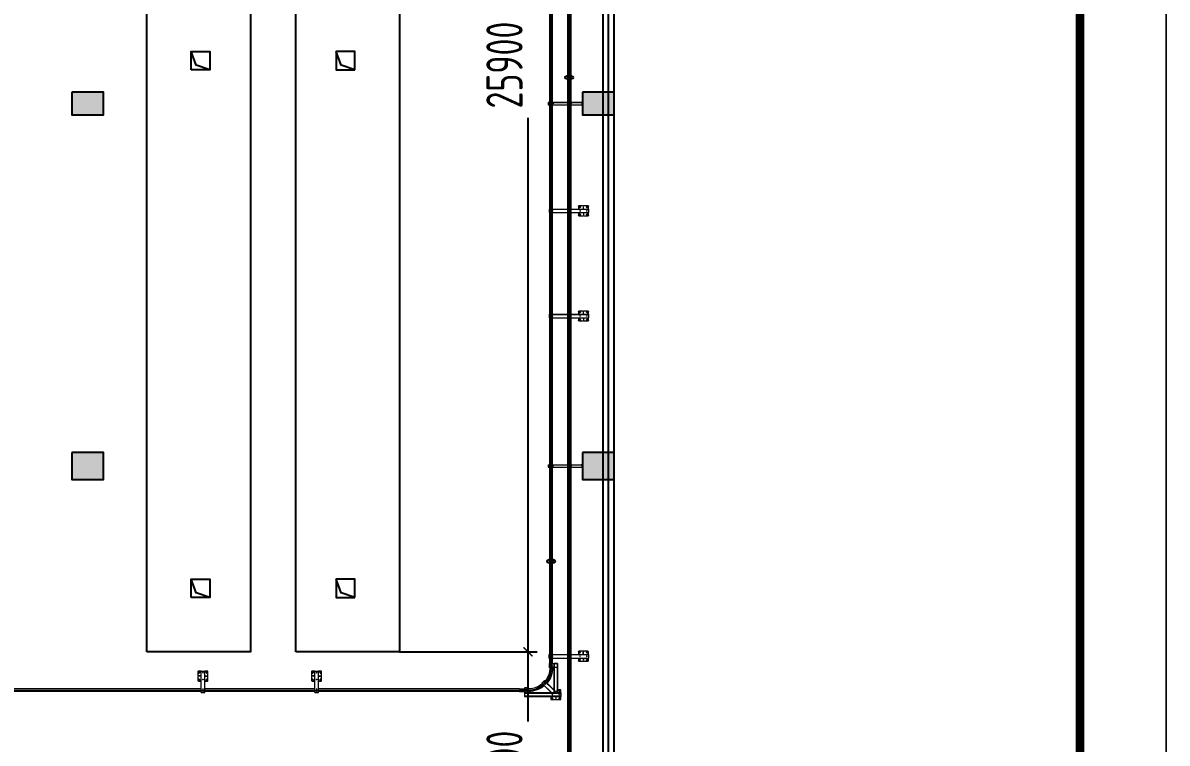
# Model space of a CAD drawing. Header units: inches. Extents: x -26985 to 86262, y -10753 to 149570.
# Drawn here: x 60998 to 86262, y 99871 to 115768 of the extents above; entities that cross this region are included whole.
import ezdxf

# ---------------------------------------------------------------- set-up
doc = ezdxf.new("R2010")
doc.units = ezdxf.units.IN
doc.header["$MEASUREMENT"] = 0
doc.linetypes.add('CENTER2', pattern=[1.125, 0.75, -0.125, 0.125, -0.125])
for name, color, linetype in [('COLUMN', 6, 'Continuous'), ('DUCT-回风中心线', 5, 'CENTER2'), ('L-SM', 7, 'Continuous'), ('雨水管', 7, 'Continuous')]:
    doc.layers.add(name, color=color, linetype=linetype)
doc.styles.add('JY', font='gbenor.shx', dxfattribs={"width": 0.8, "bigfont": 'gbcbig.shx'})
doc.styles.add('JY-GB', font='gbenor.shx', dxfattribs={"width": 0.8, "bigfont": 'gbcbig.shx'})
doc.dimstyles.new('JY-800', dxfattribs={"dimscale": 400, "dimtxt": 2, "dimasz": 0.5, "dimexe": 0.5, "dimexo": 0, "dimgap": 0.3, "dimtad": 1, "dimdec": 0, "dimtxsty": 'JY-GB', "dimblk": 'ARCHTICK', "dimcen": 2.5, "dimclrd": 86, "dimclre": 86, "dimclrt": 7, "dimadec": 0, "dimazin": 0, "dimtfac": 1, "dimtdec": 0, "dimtmove": 0, "dimatfit": 3, "dimfxl": 1, "dimtfill": 1, "dimlwd": 25, "dimlwe": 25, "dimarcsym": 0})

# ---------------------------------------------------------------- blocks, each defined once
blk = doc.blocks.new('柱左')
at = {"layer": '雨水管'}
h = blk.add_hatch(color=256, dxfattribs=at)
h.paths.add_polyline_path([(153481, -52699), (153481, -52099), (152981, -52099), (152981, -52699)])
h.paths.add_polyline_path([(152841, -52699), (152841, -52099), (152341, -52099), (152341, -52699)])
h.paths.add_polyline_path([(144851, -52699), (144851, -52099), (144251, -52099), (144251, -52699)])
h.paths.add_polyline_path([(135251, -52099), (135251, -52699), (135851, -52699), (135851, -52099)])
h.paths.add_polyline_path([(127801, -52099), (127301, -52099), (127301, -52699), (127801, -52699)])
h.paths.add_polyline_path([(119851, -52099), (119251, -52099), (119251, -52699), (119851, -52699)])
h.paths.add_polyline_path([(119251, -62699), (119851, -62699), (119851, -62099), (119251, -62099)])
h.paths.add_polyline_path([(127801, -62099), (127301, -62099), (127301, -62699), (127801, -62699)])
h.paths.add_polyline_path([(135251, -62099), (135251, -62699), (135851, -62699), (135851, -62099)])
h.paths.add_polyline_path([(144251, -62699), (144851, -62699), (144851, -62099), (144251, -62099)])
h.paths.add_polyline_path([(152841, -62699), (152841, -62099), (152341, -62099), (152341, -62699)])
h.paths.add_polyline_path([(153481, -62099), (152981, -62099), (152981, -62699), (153481, -62699)])
h.paths.add_polyline_path([(153481, -72049), (152981, -72049), (152981, -72749), (153481, -72749)])
h.paths.add_polyline_path([(152341, -72749), (152841, -72749), (152841, -72049), (152341, -72049)])
h.paths.add_polyline_path([(144251, -72749), (144851, -72749), (144851, -72049), (144251, -72049)])
h.paths.add_polyline_path([(135251, -72749), (135851, -72749), (135851, -72049), (135251, -72049)])
h.paths.add_polyline_path([(127801, -72049), (127301, -72049), (127301, -72749), (127801, -72749)])
h.paths.add_polyline_path([(119251, -72749), (119851, -72749), (119851, -72049), (119251, -72049)])
h.paths.add_polyline_path([(119251, -84019), (119851, -84019), (119851, -83319), (119251, -83319)])
h.paths.add_polyline_path([(127801, -83319), (127301, -83319), (127301, -84019), (127801, -84019)])
h.paths.add_polyline_path([(135251, -83319), (135251, -84019), (135851, -84019), (135851, -83319)])
h.paths.add_polyline_path([(144851, -83319), (144251, -83319), (144251, -84019), (144851, -84019)])
h.paths.add_polyline_path([(152841, -83319), (152341, -83319), (152341, -84019), (152841, -84019)])
h.paths.add_polyline_path([(152981, -83619), (152981, -84019), (153581, -84019), (153581, -83619)])
h.paths.add_polyline_path([(152981, -80099), (152981, -80499), (153581, -80499), (153581, -80099)])
at = {"layer": 'COLUMN'}
for points in [[(119851, -72049), (119251, -72049), (119251, -72749), (119851, -72749)], [(127801, -72049), (127301, -72049), (127301, -72749), (127801, -72749)], [(119851, -83319), (119251, -83319), (119251, -84019), (119851, -84019)], [(127801, -83319), (127301, -83319), (127301, -84019), (127801, -84019)]]:
    blk.add_lwpolyline(points, close=True, dxfattribs=at)
blk = doc.blocks.new('A1Z')
at = {"layer": 'L-SM', "color": 7, "const_width": 0.2}
blk.add_lwpolyline([(-584, 831), (10, 831), (10, -10), (-584, -10), (-584, 831)], dxfattribs=at)
at = {"layer": 'L-SM', "color": 4, "const_width": 1}
blk.add_lwpolyline([(0, 0), (-559, 0), (-559, 821), (0, 821), (0, 0)], dxfattribs=at)
at = {"layer": 'L-SM', "color": 7, "style": 'JY', "width": 0.8}
for tag, p, height in [('***纺织有限公司', (-83.45, 29.07), 4), ('**********', (-83.5, 20.86), 4), ('***********图', (-83.67, 13.23), 4), ('JY15000', (-56.45, 4.11), 3.5), ('ACS-01', (-26.45, 4.11), 3.5), ('暖通', (-125.39, 1.51), 4), ('0:000', (-111.61, 1.57), 3), ('方案', (-95.06, 1.66), 3), ('第一版', (-81, 1.25), 3)]:
    blk.add_attdef(tag, p, '', height=height, dxfattribs=at)
blk = doc.blocks.new('_ArchTick')
at = {"color": 0, "linetype": 'ByBlock', "const_width": 0.15}
blk.add_lwpolyline([(-0.5, -0.5), (0.5, 0.5)], dxfattribs=at)
blk = doc.blocks.new('*D216')
at = {"color": 86, "linetype": 'Continuous', "lineweight": 25, "transparency": 16777216}
for p, q in [((69311, 101887), (72351, 101887)), ((72151, 96887), (72151, 101887)), ((69311, 96887), (72351, 96887))]:
    blk.add_line(p, q, dxfattribs=at)
at = {"layer": 'Defpoints', "color": 0, "linetype": 'Continuous', "transparency": 16777216}
for p in [(69311, 101887), (72151, 101887), (69311, 96887)]:
    blk.add_point(p, dxfattribs=at)
at = {"color": 86, "linetype": 'Continuous', "lineweight": 25, "transparency": 16777216, "xscale": 200, "yscale": 200, "zscale": 200}
for p, rotation in [((72151, 101887), 90), ((72151, 96887), 270)]:
    blk.add_blockref('_ArchTick', p, dxfattribs=dict(at, rotation=rotation))
at = {"color": 7, "linetype": 'Continuous', "lineweight": -3, "transparency": 16777216, "insert": (71631, 99387), "char_height": 800, "attachment_point": 5, "rotation": 90, "style": 'JY-GB', "bg_fill": 3, "box_fill_scale": 1.25, "bg_fill_color": 256, "bg_fill_true_color": 13158600, "bg_fill_transparency": 0}
blk.add_mtext('5000', dxfattribs=at)
blk = doc.blocks.new('*D217')
at = {"color": 86, "linetype": 'Continuous', "lineweight": 25, "transparency": 16777216}
for p, q in [((69311, 127787), (72351, 127787)), ((72151, 101887), (72151, 127787)), ((69311, 101887), (72351, 101887))]:
    blk.add_line(p, q, dxfattribs=at)
at = {"layer": 'Defpoints', "color": 0, "linetype": 'Continuous', "transparency": 16777216}
for p in [(69311, 127787), (72151, 127787), (69311, 101887)]:
    blk.add_point(p, dxfattribs=at)
at = {"color": 86, "linetype": 'Continuous', "lineweight": 25, "transparency": 16777216, "xscale": 200, "yscale": 200, "zscale": 200}
for p, rotation in [((72151, 127787), 90), ((72151, 101887), 270)]:
    blk.add_blockref('_ArchTick', p, dxfattribs=dict(at, rotation=rotation))
at = {"color": 7, "linetype": 'Continuous', "lineweight": -3, "transparency": 16777216, "insert": (71631, 114837), "char_height": 800, "attachment_point": 5, "rotation": 90, "style": 'JY-GB', "bg_fill": 3, "box_fill_scale": 1.25, "bg_fill_color": 256, "bg_fill_true_color": 13158600, "bg_fill_transparency": 0}
blk.add_mtext('25900', dxfattribs=at)

msp = doc.modelspace()

# ---------------------------------------------------------------- linework, layer by layer
at = {"color": 0, "linetype": 'Continuous', "lineweight": -3}
for p, q in [((73811.4, 13486.9), (73811.4, 139656.9)), ((74051.4, 13486.9), (74051.4, 139656.9))]:
    msp.add_line(p, q, dxfattribs=at)
at = {"color": 1, "linetype": 'Continuous', "lineweight": -3}
msp.add_line((73931.4, 13106.9), (73931.4, 139656.9), dxfattribs=at)
at = {"color": 0, "linetype": 'Continuous', "lineweight": 0}
for p, q in [((72636.2, 101629.6), (72636.2, 132043.3)), ((72695.2, 101629.6), (72695.2, 132126.5)), ((72595.4, 114011.9), (73194, 114011.9)), ((72595.4, 114011.9), (72595.4, 114007.9)), ((73194, 114007.9), (72595.4, 114007.9)), ((72595.4, 114007.9), (72595.4, 113961.9)), ((72595.4, 113961.9), (73194, 113961.9)), ((72630.4, 113991.2), (72700.4, 113991.2)), ((72700.4, 113982.7), (72630.4, 113982.7)), ((73030.4, 113991.2), (73100.4, 113991.2)), ((73100.4, 113982.7), (73030.4, 113982.7)), ((73194, 114011.9), (73327.4, 114011.9)), ((73327.4, 114007.9), (73194, 114007.9)), ((73194, 113961.9), (73347.4, 113961.9)), ((73351.4, 114011.9), (73327.4, 114011.9)), ((73327.4, 114011.9), (73327.4, 114007.9)), ((73347.4, 114007.9), (73327.4, 114007.9)), ((73347.4, 113961.9), (73347.4, 114007.9)), ((73351.4, 113961.9), (73347.4, 113961.9)), ((73351.4, 114011.9), (73351.4, 113961.9)), ((73266.3, 111719.6), (73266.3, 111659.6)), ((73370.6, 111729.6), (73276.3, 111729.6)), ((73376.3, 111719.6), (73370.6, 111729.6)), ((73373.3, 111709.6), (73379.3, 111709.6)), ((73373.3, 111669.6), (73373.3, 111709.6)), ((73373.3, 111669.6), (73379.3, 111669.6)), ((73373.3, 111659.6), (73373.3, 111669.6)), ((73382.1, 111729.6), (73376.3, 111719.6)), ((73379.3, 111669.6), (73379.3, 111709.6)), ((73379.3, 111659.6), (73379.3, 111669.6)), ((73476.3, 111729.6), (73382.1, 111729.6)), ((73486.3, 111659.6), (73486.3, 111719.6)), ((72616.3, 111659.6), (73486.3, 111659.6)), ((72616.3, 111659.6), (72616.3, 111655.6)), ((72616.3, 111655.6), (73486.3, 111655.6)), ((72616.3, 111655.6), (72616.3, 111579.6)), ((72616.3, 111579.6), (73486.3, 111579.6)), ((72691.3, 111623.9), (72641.3, 111623.9)), ((72641.3, 111615.4), (72691.3, 111615.4)), ((73091.3, 111623.9), (73041.3, 111623.9)), ((73041.3, 111615.4), (73091.3, 111615.4)), ((73266.3, 111579.6), (73266.3, 111519.6)), ((73276.3, 111509.6), (73370.6, 111509.6)), ((73303.1, 111622.6), (73299.6, 111622.6)), ((73303.1, 111616.6), (73299.6, 111616.6)), ((73370.6, 111509.6), (73376.3, 111519.6)), ((73373.3, 111579.6), (73373.3, 111569.6)), ((73373.3, 111569.6), (73379.3, 111569.6)), ((73373.3, 111569.6), (73373.3, 111529.6)), ((73373.3, 111529.6), (73379.3, 111529.6)), ((73376.3, 111519.6), (73382.1, 111509.6)), ((73379.3, 111579.6), (73379.3, 111569.6)), ((73379.3, 111569.6), (73379.3, 111529.6)), ((73382.1, 111509.6), (73476.3, 111509.6)), ((73449.6, 111622.6), (73453.1, 111622.6)), ((73449.6, 111616.6), (73453.1, 111616.6)), ((73486.3, 111659.6), (73486.3, 111655.6)), ((73486.3, 111655.6), (73486.3, 111579.6)), ((73486.3, 111519.6), (73486.3, 111579.6)), ((73266.3, 109398.5), (73266.3, 109338.5)), ((73370.6, 109408.5), (73276.3, 109408.5)), ((73376.3, 109398.5), (73370.6, 109408.5)), ((73382.1, 109408.5), (73376.3, 109398.5)), ((73476.3, 109408.5), (73382.1, 109408.5)), ((73486.3, 109338.5), (73486.3, 109398.5)), ((72616.3, 109338.5), (73486.3, 109338.5)), ((72616.3, 109338.5), (72616.3, 109334.5)), ((72616.3, 109334.5), (73486.3, 109334.5)), ((72616.3, 109334.5), (72616.3, 109258.5)), ((72616.3, 109258.5), (73486.3, 109258.5)), ((72691.3, 109302.7), (72641.3, 109302.7)), ((72641.3, 109294.2), (72691.3, 109294.2)), ((73091.3, 109302.7), (73041.3, 109302.7)), ((73041.3, 109294.2), (73091.3, 109294.2)), ((73266.3, 109258.5), (73266.3, 109198.5)), ((73276.3, 109188.5), (73370.6, 109188.5)), ((73303.1, 109301.5), (73299.6, 109301.5)), ((73303.1, 109295.5), (73299.6, 109295.5)), ((73370.6, 109188.5), (73376.3, 109198.5)), ((73373.3, 109388.5), (73379.3, 109388.5)), ((73373.3, 109348.5), (73373.3, 109388.5)), ((73373.3, 109348.5), (73379.3, 109348.5)), ((73373.3, 109338.5), (73373.3, 109348.5)), ((73373.3, 109258.5), (73373.3, 109248.5)), ((73373.3, 109248.5), (73379.3, 109248.5)), ((73373.3, 109248.5), (73373.3, 109208.5)), ((73373.3, 109208.5), (73379.3, 109208.5)), ((73376.3, 109198.5), (73382.1, 109188.5)), ((73379.3, 109348.5), (73379.3, 109388.5)), ((73379.3, 109338.5), (73379.3, 109348.5)), ((73379.3, 109258.5), (73379.3, 109248.5)), ((73379.3, 109248.5), (73379.3, 109208.5)), ((73382.1, 109188.5), (73476.3, 109188.5)), ((73449.6, 109301.5), (73453.1, 109301.5)), ((73449.6, 109295.5), (73453.1, 109295.5)), ((73486.3, 109338.5), (73486.3, 109334.5)), ((73486.3, 109334.5), (73486.3, 109258.5)), ((73486.3, 109198.5), (73486.3, 109258.5)), ((72595.4, 106011.9), (73194, 106011.9)), ((72595.4, 106011.9), (72595.4, 106007.9)), ((73194, 106007.9), (72595.4, 106007.9)), ((72595.4, 106007.9), (72595.4, 105961.9)), ((72595.4, 105961.9), (73194, 105961.9)), ((72630.4, 105991.2), (72700.4, 105991.2)), ((72700.4, 105982.7), (72630.4, 105982.7)), ((73030.4, 105991.2), (73100.4, 105991.2)), ((73100.4, 105982.7), (73030.4, 105982.7)), ((73194, 106011.9), (73327.4, 106011.9)), ((73327.4, 106007.9), (73194, 106007.9)), ((73194, 105961.9), (73347.4, 105961.9)), ((73351.4, 106011.9), (73327.4, 106011.9)), ((73327.4, 106011.9), (73327.4, 106007.9)), ((73347.4, 106007.9), (73327.4, 106007.9)), ((73347.4, 105961.9), (73347.4, 106007.9)), ((73351.4, 105961.9), (73347.4, 105961.9)), ((73351.4, 106011.9), (73351.4, 105961.9)), ((72613.7, 101828.7), (73483.7, 101828.7)), ((72613.7, 101828.7), (72613.7, 101824.7)), ((72613.7, 101824.7), (73483.7, 101824.7)), ((72613.7, 101824.7), (72613.7, 101748.7)), ((73263.7, 101888.7), (73263.7, 101828.7)), ((73368, 101898.7), (73273.7, 101898.7)), ((73373.7, 101888.7), (73368, 101898.7)), ((73370.7, 101878.7), (73376.7, 101878.7)), ((73370.7, 101838.7), (73370.7, 101878.7)), ((73370.7, 101838.7), (73376.7, 101838.7)), ((73370.7, 101828.7), (73370.7, 101838.7)), ((73379.5, 101898.7), (73373.7, 101888.7)), ((73376.7, 101838.7), (73376.7, 101878.7)), ((73376.7, 101828.7), (73376.7, 101838.7)), ((73473.7, 101898.7), (73379.5, 101898.7)), ((73483.7, 101828.7), (73483.7, 101888.7)), ((73483.7, 101828.7), (73483.7, 101824.7)), ((73483.7, 101824.7), (73483.7, 101748.7)), ((72613.7, 101748.7), (73483.7, 101748.7)), ((72615.7, 101629.6), (72725.7, 101629.6)), ((72615.7, 101625.6), (72615.7, 101629.6)), ((72615.7, 101625.6), (72725.7, 101625.6)), ((72615.7, 101625.6), (72615.7, 101553.6)), ((72688.7, 101792.9), (72638.7, 101792.9)), ((72638.7, 101784.4), (72688.7, 101784.4)), ((72690.7, 101593.9), (72640.7, 101593.9)), ((72640.7, 101585.4), (72690.7, 101585.4)), ((72725.7, 101629.6), (72725.7, 101625.6)), ((72725.7, 101629.6), (72729.7, 101629.6)), ((72725.7, 101629.6), (72725.7, 100979.6)), ((72729.7, 101629.6), (72729.7, 101549.6)), ((72801.7, 101629.6), (72729.7, 101629.6)), ((72729.7, 100979.6), (72729.7, 101629.6)), ((72729.7, 101629.6), (72801.7, 101629.6)), ((72801.7, 101629.6), (72801.7, 101549.6)), ((72801.7, 100979.6), (72801.7, 101629.6)), ((72805.7, 101629.6), (72801.7, 101629.6)), ((72805.7, 101629.6), (72805.7, 100979.6)), ((73088.7, 101792.9), (73038.7, 101792.9)), ((73038.7, 101784.4), (73088.7, 101784.4)), ((73263.7, 101748.7), (73263.7, 101688.7)), ((73273.7, 101678.7), (73368, 101678.7)), ((73300.4, 101791.7), (73297, 101791.7)), ((73300.4, 101785.7), (73297, 101785.7)), ((73368, 101678.7), (73373.7, 101688.7)), ((73370.7, 101748.7), (73370.7, 101738.7)), ((73370.7, 101738.7), (73376.7, 101738.7)), ((73370.7, 101738.7), (73370.7, 101698.7)), ((73370.7, 101698.7), (73376.7, 101698.7)), ((73373.7, 101688.7), (73379.5, 101678.7)), ((73376.7, 101748.7), (73376.7, 101738.7)), ((73376.7, 101738.7), (73376.7, 101698.7)), ((73379.5, 101678.7), (73473.7, 101678.7)), ((73447, 101791.7), (73450.4, 101791.7)), ((73447, 101785.7), (73450.4, 101785.7)), ((73483.7, 101688.7), (73483.7, 101748.7)), ((64863.7, 101449.6), (64863.7, 101355.4)), ((64863.7, 101355.4), (64873.7, 101349.6)), ((64873.7, 101349.6), (64863.7, 101343.8)), ((64863.7, 101343.8), (64863.7, 101249.6)), ((64933.7, 101459.6), (64873.7, 101459.6)), ((64923.7, 101352.6), (64883.7, 101352.6)), ((64883.7, 101346.6), (64883.7, 101352.6)), ((64923.7, 101346.6), (64883.7, 101346.6)), ((64933.7, 101352.6), (64923.7, 101352.6)), ((64923.7, 101346.6), (64923.7, 101352.6)), ((64933.7, 101346.6), (64923.7, 101346.6)), ((64933.7, 100989.6), (64933.7, 101459.6)), ((64933.7, 101459.6), (64937.7, 101459.6)), ((64937.7, 100989.6), (64937.7, 101459.6)), ((64937.7, 101459.6), (65013.7, 101459.6)), ((64970.7, 101422.9), (64970.7, 101426.3)), ((64976.7, 101422.9), (64976.7, 101426.3)), ((65013.7, 100989.6), (65013.7, 101459.6)), ((65073.7, 101459.6), (65013.7, 101459.6)), ((65013.7, 101352.6), (65023.7, 101352.6)), ((65013.7, 101346.6), (65023.7, 101346.6)), ((65023.7, 101346.6), (65023.7, 101352.6)), ((65023.7, 101352.6), (65063.7, 101352.6)), ((65023.7, 101346.6), (65063.7, 101346.6)), ((65063.7, 101346.6), (65063.7, 101352.6)), ((65073.7, 101349.6), (65083.7, 101355.4)), ((65083.7, 101343.8), (65073.7, 101349.6)), ((65083.7, 101355.4), (65083.7, 101449.6)), ((65083.7, 101249.6), (65083.7, 101343.8)), ((67373.7, 101449.6), (67373.7, 101355.4)), ((67373.7, 101355.4), (67383.7, 101349.6)), ((67383.7, 101349.6), (67373.7, 101343.8)), ((67373.7, 101343.8), (67373.7, 101249.6)), ((67443.7, 101459.6), (67383.7, 101459.6)), ((67433.7, 101352.6), (67393.7, 101352.6)), ((67393.7, 101346.6), (67393.7, 101352.6)), ((67433.7, 101346.6), (67393.7, 101346.6)), ((67443.7, 101352.6), (67433.7, 101352.6)), ((67433.7, 101346.6), (67433.7, 101352.6)), ((67443.7, 101346.6), (67433.7, 101346.6)), ((67443.7, 100989.6), (67443.7, 101459.6)), ((67443.7, 101459.6), (67447.7, 101459.6)), ((67447.7, 100989.6), (67447.7, 101459.6)), ((67447.7, 101459.6), (67523.7, 101459.6)), ((67480.7, 101422.9), (67480.7, 101426.3)), ((67486.7, 101422.9), (67486.7, 101426.3)), ((67523.7, 100989.6), (67523.7, 101459.6)), ((67583.7, 101459.6), (67523.7, 101459.6)), ((67523.7, 101352.6), (67533.7, 101352.6)), ((67523.7, 101346.6), (67533.7, 101346.6)), ((67533.7, 101346.6), (67533.7, 101352.6)), ((67533.7, 101352.6), (67573.7, 101352.6)), ((67533.7, 101346.6), (67573.7, 101346.6)), ((67573.7, 101346.6), (67573.7, 101352.6)), ((67583.7, 101349.6), (67593.7, 101355.4)), ((67593.7, 101343.8), (67583.7, 101349.6)), ((67593.7, 101355.4), (67593.7, 101449.6)), ((67593.7, 101249.6), (67593.7, 101343.8)), ((72615.7, 101553.6), (72725.7, 101553.6)), ((72615.7, 101549.6), (72615.7, 101553.6)), ((72615.7, 101549.6), (72725.7, 101549.6)), ((72636.2, 101539.6), (72636.2, 101549.6)), ((72695.2, 101539.6), (72695.2, 101549.6)), ((72725.7, 101553.6), (72725.7, 101549.6)), ((72729.7, 101549.6), (72801.7, 101549.6)), ((61887.7, 101069.1), (54477.7, 101069.1)), ((64933.7, 101069.1), (61887.7, 101069.1)), ((64873.7, 101239.6), (64933.7, 101239.6)), ((64969.4, 101064.6), (64969.4, 101014.6)), ((64970.7, 101276.3), (64970.7, 101272.9)), ((64976.7, 101276.3), (64976.7, 101272.9)), ((64977.9, 101014.6), (64977.9, 101064.6)), ((65013.7, 101239.6), (65073.7, 101239.6)), ((67443.7, 101069.1), (65013.7, 101069.1)), ((67383.7, 101239.6), (67443.7, 101239.6)), ((67479.4, 101064.6), (67479.4, 101014.6)), ((67480.7, 101276.3), (67480.7, 101272.9)), ((67486.7, 101276.3), (67486.7, 101272.9)), ((67487.9, 101014.6), (67487.9, 101064.6)), ((67523.7, 101239.6), (67583.7, 101239.6)), ((72498.5, 101200.9), (72533.8, 101165.5)), ((72539.8, 101171.5), (72504.5, 101206.9)), ((72512.1, 101249.8), (72509.3, 101247)), ((72509.3, 101247), (72725.7, 101030.5)), ((72512.1, 101249.8), (72725.7, 101036.2)), ((73096.2, 101193.3), (73099.1, 101196.1)), ((61887.7, 101010.1), (54477.7, 101010.1)), ((64933.7, 101010.1), (61887.7, 101010.1)), ((64933.7, 100989.6), (64937.7, 100989.6)), ((64937.7, 100989.6), (65013.7, 100989.6)), ((67443.7, 101010.1), (65013.7, 101010.1)), ((67443.7, 100989.6), (67447.7, 100989.6)), ((67447.7, 100989.6), (67523.7, 100989.6)), ((72655.7, 100979.6), (72655.7, 100993.1)), ((72655.7, 100899.6), (72655.7, 100839.6)), ((72665.7, 100829.6), (72760, 100829.6)), ((72674.8, 100979.6), (72669.2, 100979.6)), ((72674.8, 100979.6), (72725.7, 100979.6)), ((72695, 100942.6), (72686.5, 100942.6)), ((72695, 100936.6), (72686.5, 100936.6)), ((72712.3, 101049.6), (72725.7, 101049.6)), ((72725.7, 101030.5), (72725.7, 101036.2)), ((72725.7, 101030.5), (72725.7, 100979.6)), ((72725.7, 100979.6), (72729.7, 100979.6)), ((72729.7, 100979.6), (72801.7, 100979.6)), ((72760, 100829.6), (72765.7, 100839.6)), ((72762.7, 101010.4), (72762.7, 101018.9)), ((72762.7, 100899.6), (72762.7, 100889.6)), ((72768.7, 100889.6), (72762.7, 100889.6)), ((72762.7, 100889.6), (72762.7, 100849.6)), ((72768.7, 100849.6), (72762.7, 100849.6)), ((72765.7, 100839.6), (72771.5, 100829.6)), ((72768.7, 101010.4), (72768.7, 101018.9)), ((72768.7, 100899.6), (72768.7, 100889.6)), ((72768.7, 100889.6), (72768.7, 100849.6)), ((72771.5, 100829.6), (72865.7, 100829.6)), ((72805.7, 100979.6), (72801.7, 100979.6)), ((72865.7, 101049.6), (72805.7, 101049.6)), ((72808.7, 101046.7), (72872.8, 100982.5)), ((72836.5, 100942.6), (72845, 100942.6)), ((72836.5, 100936.6), (72845, 100936.6)), ((72875.7, 100979.6), (72875.7, 101039.6)), ((72875.7, 100979.6), (72875.7, 100975.6)), ((72875.7, 100975.6), (72875.7, 100903.6)), ((72875.7, 100903.6), (72875.7, 100899.6)), ((72875.7, 100839.6), (72875.7, 100899.6))]:
    msp.add_line(p, q, dxfattribs=at)
at = {"color": 2}
for points in [[(63731.4, 101886.6), (63731.4, 127786.6), (66021.4, 127786.6), (66021.4, 101886.6), (63731.4, 101886.6)], [(67021.4, 101886.6), (67021.4, 127786.6), (69311.4, 127786.6), (69311.4, 101886.6), (67021.4, 101886.6)]]:
    msp.add_lwpolyline(points, dxfattribs=at)
at = {"color": 6}
for points in [[(64716.4, 114728.3), (64716.4, 115138.3), (65126.4, 115138.3), (65126.4, 114728.3), (64716.4, 114728.3)], [(65126.4, 114728.3), (64824.9, 114832.5), (64716.4, 115138.3)], [(68326.4, 114728.3), (68326.4, 115138.3), (67916.4, 115138.3), (67916.4, 114728.3), (68326.4, 114728.3)], [(68326.4, 114728.3), (68024.9, 114832.5), (67916.4, 115138.3)], [(64716.4, 103081.6), (64716.4, 103491.6), (65126.4, 103491.6), (65126.4, 103081.6), (64716.4, 103081.6)], [(65126.4, 103081.6), (64824.9, 103185.8), (64716.4, 103491.6)], [(68326.4, 103081.6), (68326.4, 103491.6), (67916.4, 103491.6), (67916.4, 103081.6), (68326.4, 103081.6)], [(68326.4, 103081.6), (68024.9, 103185.8), (67916.4, 103491.6)]]:
    msp.add_lwpolyline(points, dxfattribs=at)
at = {"color": 0, "linetype": 'Continuous', "lineweight": 0, "extrusion": (1.87979e-33, 8.10423e-19, -1)}
for centre in [(-73301.3, 111619.6), (-73451.3, 111619.6), (-73301.3, 109298.5), (-73451.3, 109298.5), (-73298.7, 101788.7), (-73448.7, 101788.7)]:
    msp.add_circle(centre, 6.5, dxfattribs=at)
at = {"color": 0, "linetype": 'Continuous', "lineweight": 0, "extrusion": (-8.15542e-33, 8.10423e-19, -1)}
for centre in [(-73301.3, 111619.6), (-73451.3, 111619.6), (-73301.3, 109298.5), (-73451.3, 109298.5), (-73298.7, 101788.7), (-73448.7, 101788.7)]:
    msp.add_circle(centre, 3.45, dxfattribs=at)
at = {"color": 0, "linetype": 'Continuous', "lineweight": 0}
for centre, radius in [((64973.7, 101424.6), 6.5), ((64973.7, 101424.6), 3.45), ((67483.7, 101424.6), 6.5), ((67483.7, 101424.6), 3.45), ((64973.7, 101274.6), 6.5), ((64973.7, 101274.6), 3.45), ((67483.7, 101274.6), 6.5), ((67483.7, 101274.6), 3.45), ((72690.7, 100939.6), 6.5), ((72690.7, 100939.6), 5.2), ((72765.7, 101014.6), 5.2), ((72840.7, 100939.6), 6.5), ((72840.7, 100939.6), 5.2)]:
    msp.add_circle(centre, radius, dxfattribs=at)
at = {"color": 0, "linetype": 'Continuous', "lineweight": 0, "extrusion": (-8.10423e-19, -2.32918e-34, -1)}
msp.add_circle((-72765.7, 101014.6), 6.5, dxfattribs=at)
at = {"color": 0, "linetype": 'Continuous', "lineweight": 0, "extrusion": (1.48872e-34, 8.10423e-19, -1)}
for centre, start, end in [((-72630.4, 113986.9), 270, 90), ((-72700.4, 113986.9), 90, 270), ((-73030.4, 113986.9), 270, 90), ((-73100.4, 113986.9), 90, 270), ((-72630.4, 105986.9), 270, 90), ((-72700.4, 105986.9), 90, 270), ((-73030.4, 105986.9), 270, 90), ((-73100.4, 105986.9), 90, 270)]:
    msp.add_arc(centre, 4.25, start, end, dxfattribs=at)
at = {"color": 0, "linetype": 'Continuous', "lineweight": 0, "extrusion": (1.13344e-31, 8.10423e-19, -1)}
for centre, start, end in [((-73276.3, 111719.6), 0, 90), ((-73476.3, 111519.6), 180, 270), ((-73276.3, 109398.5), 0, 90), ((-73476.3, 109198.5), 180, 270), ((-73273.7, 101888.7), 0, 90), ((-73473.7, 101688.7), 180, 270)]:
    msp.add_arc(centre, 10, start, end, dxfattribs=at)
at = {"color": 0, "linetype": 'Continuous', "lineweight": 0, "extrusion": (-2.24334e-29, 8.10423e-19, -1)}
for centre, start, end in [((-73289.7, 111692.3), 220, 40), ((-73463, 111546.9), 40, 220), ((-73289.7, 109371.2), 220, 40), ((-73463, 109225.8), 40, 220), ((-73287.1, 101861.4), 220, 40), ((-73460.4, 101715.9), 40, 220)]:
    msp.add_arc(centre, 7, start, end, dxfattribs=at)
at = {"color": 0, "linetype": 'Continuous', "lineweight": 0, "extrusion": (-1.72688e-29, 8.10423e-19, -1)}
for centre, start, end in [((-73376.3, 111619.6), 40, 50), ((-73376.3, 111619.6), 220, 230), ((-73376.3, 109298.5), 40, 50), ((-73376.3, 109298.5), 220, 230), ((-73373.7, 101788.7), 40, 50), ((-73373.7, 101788.7), 220, 230)]:
    msp.add_arc(centre, 120.1, start, end, dxfattribs=at)
at = {"color": 0, "linetype": 'Continuous', "lineweight": 0}
for centre, radius, start, end in [((73376.3, 111619.6), 106.1, 130, 140), ((73376.3, 111619.6), 106.1, 40, 50), ((73376.3, 111619.6), 106.1, 220, 230), ((73376.3, 111619.6), 106.1, 310, 320), ((73376.3, 109298.5), 106.1, 130, 140), ((73376.3, 109298.5), 106.1, 220, 230), ((73376.3, 109298.5), 106.1, 40, 50), ((73376.3, 109298.5), 106.1, 310, 320), ((73373.7, 101788.7), 106.1, 130, 140), ((73373.7, 101788.7), 106.1, 40, 50), ((72640.7, 101589.6), 4.25, 90, 270), ((72690.7, 101589.6), 4.25, 270, 90), ((73373.7, 101788.7), 106.1, 220, 230), ((73373.7, 101788.7), 106.1, 310, 320), ((64873.7, 101449.6), 10, 90, 180), ((64887, 101422.3), 7, 140, 320), ((64973.7, 101349.6), 120.1, 130, 140), ((64901, 101436.3), 7, 310, 130), ((65046.4, 101436.3), 7, 50, 230), ((64973.7, 101349.6), 120.1, 40, 50), ((65060.3, 101422.3), 7, 220, 40), ((65073.7, 101449.6), 10, 0, 90), ((67383.7, 101449.6), 10, 90, 180), ((67397, 101422.3), 7, 140, 320), ((67483.7, 101349.6), 120.1, 130, 140), ((67411, 101436.3), 7, 310, 130), ((67556.4, 101436.3), 7, 50, 230), ((67483.7, 101349.6), 120.1, 40, 50), ((67570.3, 101422.3), 7, 220, 40), ((67583.7, 101449.6), 10, 0, 90), ((64873.7, 101249.6), 10, 180, 270), ((64887, 101276.9), 7, 40, 220), ((64973.7, 101349.6), 120.1, 220, 230), ((64901, 101263), 7, 230, 50), ((64973.7, 101064.6), 4.25, 0, 180), ((65046.4, 101263), 7, 130, 310), ((64973.7, 101349.6), 120.1, 310, 320), ((65060.3, 101276.9), 7, 320, 140), ((65073.7, 101249.6), 10, 270, 0), ((67383.7, 101249.6), 10, 180, 270), ((67397, 101276.9), 7, 40, 220), ((67483.7, 101349.6), 120.1, 220, 230), ((67411, 101263), 7, 230, 50), ((67483.7, 101064.6), 4.25, 0, 180), ((67556.4, 101263), 7, 130, 310), ((67483.7, 101349.6), 120.1, 310, 320), ((67570.3, 101276.9), 7, 320, 140), ((67583.7, 101249.6), 10, 270, 0), ((72501.5, 101203.9), 4.25, 45, 225), ((72536.8, 101168.5), 4.25, 225, 45), ((64973.7, 101014.6), 4.25, 180, 0), ((67483.7, 101014.6), 4.25, 180, 0), ((72665.7, 100839.6), 10, 180, 270), ((72679.1, 100866.9), 7, 40, 220), ((72765.7, 100939.6), 120.1, 220, 230), ((72693, 100853), 7, 230, 50), ((72838.5, 101026.3), 7, 50, 206.55894), ((72838.5, 100853), 7, 130, 310), ((72765.7, 100939.6), 120.1, 40, 50), ((72765.7, 100939.6), 120.1, 310, 320), ((72852.4, 100866.9), 7, 320, 140), ((72852.4, 101012.3), 7, 243.44106, 40), ((72865.7, 101039.6), 10, 0, 90), ((72865.7, 100839.6), 10, 270, 0)]:
    msp.add_arc(centre, radius, start, end, dxfattribs=at)
at = {"color": 0, "linetype": 'Continuous', "lineweight": 0, "extrusion": (1.50622e-29, 8.10423e-19, -1)}
for centre in [(-73303.6, 111706.3), (-73303.6, 109385.2), (-73301, 101875.3)]:
    msp.add_arc(centre, 7, 50, 230, dxfattribs=at)
at = {"color": 0, "linetype": 'Continuous', "lineweight": 0, "extrusion": (-2.67488e-30, 8.10423e-19, -1)}
for centre in [(-73449.1, 111706.3), (-73449.1, 109385.2), (-73446.5, 101875.3)]:
    msp.add_arc(centre, 7, 310, 130, dxfattribs=at)
at = {"color": 0, "linetype": 'Continuous', "lineweight": 0, "extrusion": (1.28558e-29, 8.10423e-19, -1)}
for centre in [(-73376.3, 111619.6), (-73376.3, 109298.5), (-73373.7, 101788.7)]:
    msp.add_arc(centre, 120.1, 130, 140, dxfattribs=at)
at = {"color": 0, "linetype": 'Continuous', "lineweight": 0, "extrusion": (2.25194e-29, 8.10423e-19, -1)}
for centre, start, end in [((-73463, 111692.3), 140, 320), ((-73289.7, 111546.9), 320, 140), ((-73289.7, 109225.8), 320, 140), ((-73463, 109371.2), 140, 320), ((-73460.4, 101861.4), 140, 320), ((-73287.1, 101715.9), 320, 140)]:
    msp.add_arc(centre, 7, start, end, dxfattribs=at)
at = {"color": 0, "linetype": 'Continuous', "lineweight": 0, "extrusion": (-2.45123e-30, 8.10423e-19, -1)}
for centre in [(-73476.3, 111719.6), (-73476.3, 109398.5), (-73473.7, 101888.7)]:
    msp.add_arc(centre, 10, 90, 180, dxfattribs=at)
at = {"color": 0, "linetype": 'Continuous', "lineweight": 0, "extrusion": (2.69571e-32, 8.10423e-19, -1)}
for centre, start, end in [((-72641.3, 111619.6), 270, 90), ((-72691.3, 111619.6), 90, 270), ((-73041.3, 111619.6), 270, 90), ((-73091.3, 111619.6), 90, 270), ((-72641.3, 109298.5), 270, 90), ((-72691.3, 109298.5), 90, 270), ((-73041.3, 109298.5), 270, 90), ((-73091.3, 109298.5), 90, 270), ((-72638.7, 101788.7), 270, 90), ((-72688.7, 101788.7), 90, 270), ((-73038.7, 101788.7), 270, 90), ((-73088.7, 101788.7), 90, 270)]:
    msp.add_arc(centre, 4.25, start, end, dxfattribs=at)
at = {"color": 0, "linetype": 'Continuous', "lineweight": 0, "extrusion": (8.1171e-32, 8.10423e-19, -1)}
for centre in [(-73276.3, 111519.6), (-73276.3, 109198.5), (-73273.7, 101688.7)]:
    msp.add_arc(centre, 10, 270, 0, dxfattribs=at)
at = {"color": 0, "linetype": 'Continuous', "lineweight": 0, "extrusion": (3.24158e-30, 8.10423e-19, -1)}
for centre in [(-73376.3, 111619.6), (-73376.3, 109298.5), (-73373.7, 101788.7)]:
    msp.add_arc(centre, 120.1, 310, 320, dxfattribs=at)
at = {"color": 0, "linetype": 'Continuous', "lineweight": 0, "extrusion": (-7.27246e-30, 8.10423e-19, -1)}
for centre in [(-73303.6, 111532.9), (-73303.6, 109211.8), (-73301, 101702)]:
    msp.add_arc(centre, 7, 130, 310, dxfattribs=at)
at = {"color": 0, "linetype": 'Continuous', "lineweight": 0, "extrusion": (1.27449e-29, 8.10423e-19, -1)}
for centre in [(-73449.1, 111532.9), (-73449.1, 109211.8), (-73446.5, 101702)]:
    msp.add_arc(centre, 7, 230, 50, dxfattribs=at)
at = {"color": 0, "linetype": 'Continuous', "lineweight": 0, "extrusion": (2.83447e-31, -8.10423e-19, -1)}
for centre, start, end in [((-64973.7, 101349.6), 40, 50), ((-67483.7, 101349.6), 40, 50), ((-64973.7, 101349.6), 220, 230), ((-67483.7, 101349.6), 220, 230)]:
    msp.add_arc(centre, 106.1, start, end, dxfattribs=at)
at = {"color": 0, "linetype": 'Continuous', "lineweight": 0, "extrusion": (-1.7922e-29, -8.10423e-19, -1)}
for centre, start, end in [((-64973.7, 101349.6), 130, 140), ((-67483.7, 101349.6), 130, 140), ((-64973.7, 101349.6), 310, 320), ((-67483.7, 101349.6), 310, 320)]:
    msp.add_arc(centre, 106.1, start, end, dxfattribs=at)
at = {"color": 0, "linetype": 'Continuous', "lineweight": 0, "extrusion": (-8.10423e-19, -1.09409e-32, -1)}
msp.add_arc((-72165.7, 101539.6), 470.5, 180, 220.12305, dxfattribs=at)
at = {"color": 0, "linetype": 'Continuous', "lineweight": 0, "extrusion": (-8.10423e-19, 9.72181e-33, -1)}
msp.add_arc((-72165.7, 101539.6), 529.5, 180, 220.66757, dxfattribs=at)
at = {"color": 0, "linetype": 'Continuous', "lineweight": 0, "extrusion": (-8.10423e-19, 1.39407e-29, -1)}
msp.add_arc((-72765.7, 100939.6), 106.1, 310, 320, dxfattribs=at)
at = {"color": 0, "linetype": 'Continuous', "lineweight": 0, "extrusion": (-8.10423e-19, -1.70098e-29, -1)}
msp.add_arc((-72801.6, 101039.6), 10, 114.47104, 135, dxfattribs=at)
at = {"color": 0, "linetype": 'Continuous', "lineweight": 0, "extrusion": (-8.10423e-19, -5.05364e-31, -1)}
msp.add_arc((-72765.7, 100939.6), 106.1, 220, 230, dxfattribs=at)
at = {"color": 0, "linetype": 'Continuous', "lineweight": 0, "extrusion": (-8.10423e-19, -1.12906e-29, -1)}
msp.add_arc((-72765.7, 100939.6), 106.1, 132.90316, 137.09684, dxfattribs=at)
at = {"color": 0, "linetype": 'Continuous', "lineweight": 0, "extrusion": (-8.10423e-19, 5.69336e-29, -1)}
msp.add_arc((-72865.7, 100975.5), 10, 135, 155.53061, dxfattribs=at)
at = {"layer": 'Defpoints'}
for p, q in [((73121.7, 114594.4), (73001.7, 114594.4)), ((73121.7, 114534.4), (73001.7, 114534.4)), ((72724.6, 103912.6), (72604.6, 103912.6)), ((72724.6, 103852.6), (72604.6, 103852.6))]:
    msp.add_line(p, q, dxfattribs=at)
for centre in [(73001.7, 114564.4), (73121.7, 114564.4), (72604.6, 103882.6), (72724.6, 103882.6)]:
    msp.add_circle(centre, 30, dxfattribs=at)
at = {"layer": 'DUCT-回风中心线', "color": 0, "linetype": 'Continuous', "lineweight": -3}
for p, q in [((73036.2, 98323.9), (73036.2, 130961.9)), ((73091.2, 130961.9), (73091.2, 98323.9))]:
    msp.add_line(p, q, dxfattribs=at)

# ---------------------------------------------------------------- block references
at = {"layer": 'L-SM', "color": 7, "linetype": 'Continuous', "lineweight": -3, "xscale": 190.5877338592113, "yscale": 190.5877338592113, "zscale": 190.5877338592113}
msp.add_blockref('A1Z', (84337.5, -8827.8), dxfattribs=at)
at = {"layer": '雨水管', "rotation": 90}
msp.add_blockref('柱左', (-9967.7, -13564.5), dxfattribs=at)

# ---------------------------------------------------------------- next in the draw order: dimensions: what is measured, and where the dimension line sits
at = {"color": 0, "linetype": 'Continuous', "lineweight": -3}
dim = msp.add_linear_dim(base=(72150.6, 101886.6), p1=(69311.4, 96886.9), p2=(69311.4, 101886.6), angle=90, dimstyle='JY-800', override={"dimtmove": 1}, dxfattribs=at)
dim.commit()
dim.dimension.update_dxf_attribs({"geometry": '*D216', "text_midpoint": (71630.6, 99386.8)})

# ---------------------------------------------------------------- next in the draw order: linework, layer by layer
at = {"color": 0, "linetype": 'Continuous', "lineweight": 0}
for p, q in [((71965.7, 101069.1), (67523.7, 101069.1)), ((71965.7, 101069.1), (72075.7, 101069.1)), ((72075.7, 101089.6), (72079.7, 101089.6)), ((72075.7, 101089.6), (72075.7, 100979.6)), ((72151.7, 101089.6), (72079.7, 101089.6)), ((72079.7, 101089.6), (72079.7, 100979.6)), ((72111.5, 101064.6), (72111.5, 101014.6)), ((72120, 101014.6), (72120, 101064.6)), ((72151.7, 101089.6), (72155.7, 101089.6)), ((72151.7, 101089.6), (72151.7, 100979.6)), ((72155.7, 101089.6), (72155.7, 100979.6)), ((72155.7, 101069.1), (72165.7, 101069.1)), ((72455.5, 101193.3), (72669.2, 100979.6)), ((72509.3, 101247), (72458.3, 101196.1)), ((72458.3, 101196.1), (72674.8, 100979.6)), ((71965.7, 101010.1), (67523.7, 101010.1)), ((71965.7, 101010.1), (72075.7, 101010.1)), ((72079.7, 100979.6), (72075.7, 100979.6)), ((72875.7, 100979.6), (72075.7, 100979.6)), ((72075.7, 100979.6), (72075.7, 100975.6)), ((72155.7, 100975.6), (72075.7, 100975.6)), ((72075.7, 100975.6), (72075.7, 100903.6)), ((72075.7, 100975.6), (72875.7, 100975.6)), ((72155.7, 100903.6), (72075.7, 100903.6)), ((72875.7, 100903.6), (72075.7, 100903.6)), ((72075.7, 100903.6), (72075.7, 100899.6)), ((72075.7, 100899.6), (72875.7, 100899.6)), ((72155.7, 100979.6), (72151.7, 100979.6)), ((72155.7, 101010.1), (72165.7, 101010.1)), ((72155.7, 100903.6), (72155.7, 100975.6))]:
    msp.add_line(p, q, dxfattribs=at)
for centre, start, end in [((72115.7, 101064.6), 0, 180), ((72115.7, 101014.6), 180, 0)]:
    msp.add_arc(centre, 4.25, start, end, dxfattribs=at)
at = {"color": 0, "linetype": 'Continuous', "lineweight": 0, "extrusion": (-8.10423e-19, -3.69779e-32, -1)}
msp.add_arc((-72165.7, 101539.6), 470.5, 229.87694, 270, dxfattribs=at)
at = {"color": 0, "linetype": 'Continuous', "lineweight": 0, "extrusion": (-8.10423e-19, 0, -1)}
msp.add_arc((-72165.7, 101539.6), 529.5, 229.33242, 270, dxfattribs=at)

# ---------------------------------------------------------------- next in the draw order: dimensions: what is measured, and where the dimension line sits
at = {"color": 0, "linetype": 'Continuous', "lineweight": -3}
dim = msp.add_linear_dim(base=(72150.6, 127786.6), p1=(69311.4, 101886.6), p2=(69311.4, 127786.6), angle=90, dimstyle='JY-800', override={"dimtmove": 1}, dxfattribs=at)
dim.commit()
dim.dimension.update_dxf_attribs({"geometry": '*D217', "text_midpoint": (71630.6, 114836.6)})

# ---------------------------------------------------------------- next in the draw order: linework, layer by layer
at = {"layer": 'Defpoints'}
msp.add_lwpolyline([(977.2, 101034.6), (72155.7, 101034.6, 0.2022967), (72522.2, 101189.2, 0.2005812), (72664.6, 101549.6), (72664.6, 133093.3), (72664.6, 133173.3, 0.1997179), (72512.2, 133539.8, 0.2023465), (72151.8, 133685), (45178, 133683.6, -0.4101187), (44569.8, 134283.3, -0.4263709), (45178, 134883.6), (72551.7, 134883.6, -0.196512), (72918.2, 134733.8, -0.2308267), (73061.7, 134329.1), (73061.7, 98243.9, -0.1913731), (72916.1, 97877.5, -0.2546617), (72475.7, 97733.6), (577.2, 97733.6, -0.1932275)], format="xyb", dxfattribs=at)

doc.saveas('drawing.dxf')
